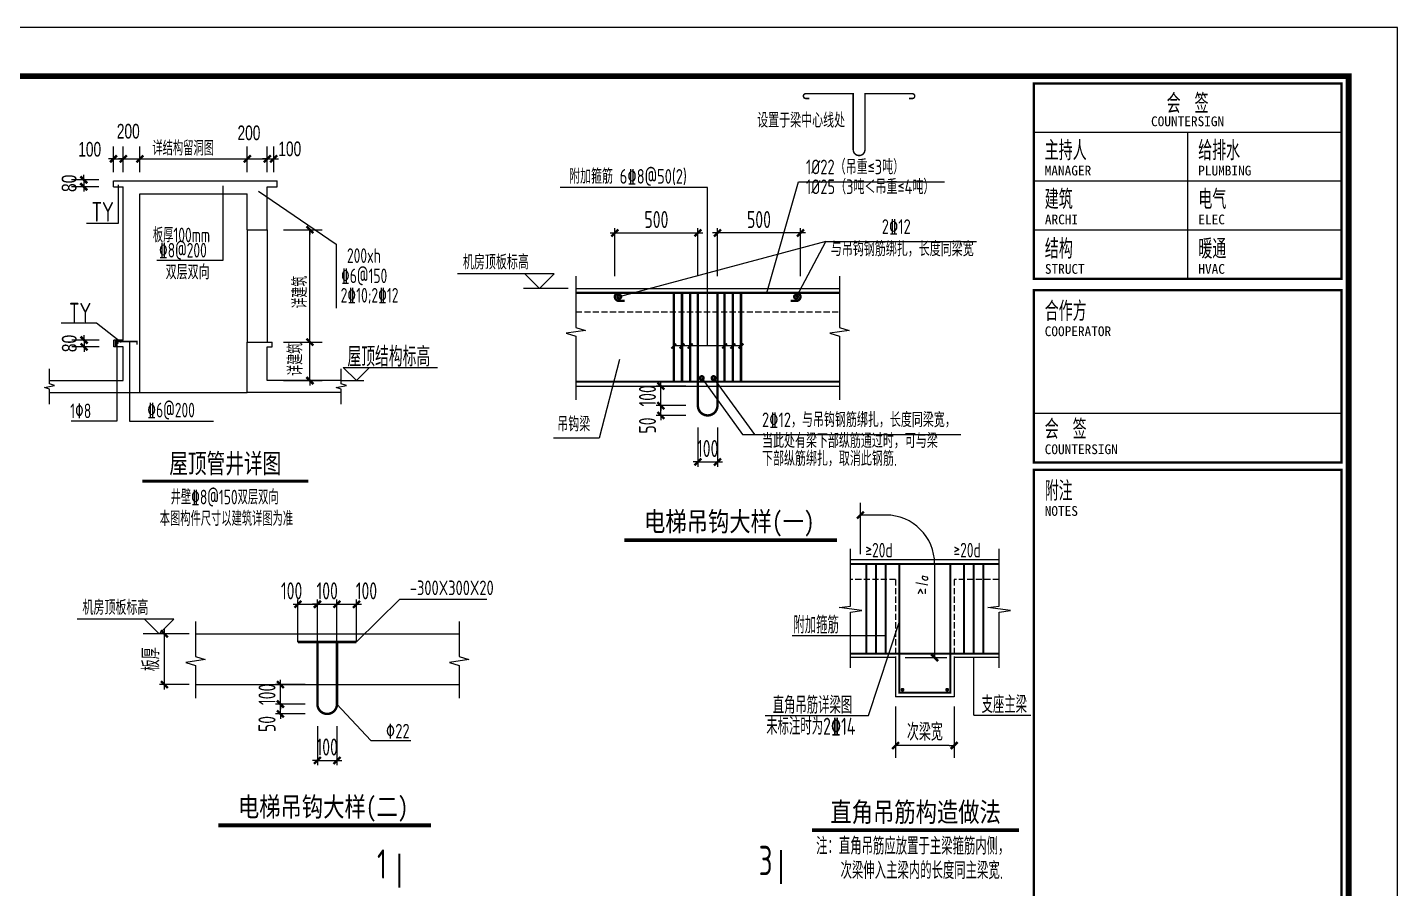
# Model space of a CAD drawing. Extents: x 698102 to 803227, y -138366 to 57555.
# Drawn here: x 775170 to 803227, y -96602 to -78966 of the extents above; entities that cross this region are included whole.
import ezdxf
from ezdxf.enums import TextEntityAlignment as Align

# ---------------------------------------------------------------- set-up
doc = ezdxf.new("R2010")
doc.units = 0
doc.header["$LTSCALE"] = 500
doc.linetypes.add('DASH', pattern=[0.35, 0.25, -0.1])
doc.layers.get('0').update_dxf_attribs({"linetype": 'CONTINUOUS'})
doc.layers.get('Defpoints').update_dxf_attribs({"color": 1, "linetype": 'CONTINUOUS'})
doc.layers.add('_TSZ_PLOT_MARK', color=1, linetype='CONTINUOUS', plot=False)
for name, color, linetype in [('A-ANNO-TITLE', 4, 'CONTINUOUS'), ('COLU_DE_DIM', 3, 'CONTINUOUS'), ('COLU_DE_REIND', 1, 'CONTINUOUS'), ('gs-mbtu1', 221, 'CONTINUOUS'), ('HZ1', 40, 'CONTINUOUS'), ('NUM', 7, 'CONTINUOUS'), ('PUB_DIM', 3, 'CONTINUOUS'), ('PUB_TEXT', 7, 'CONTINUOUS'), ('REIN', 1, 'CONTINUOUS'), ('TEXT', 7, 'CONTINUOUS'), ('TEXT11', 31, 'CONTINUOUS'), ('THICK', 6, 'CONTINUOUS'), ('THIN', 131, 'CONTINUOUS'), ('WALL', 30, 'CONTINUOUS'), ('wy-0-文字', 7, 'CONTINUOUS'), ('文字__图名', 7, 'CONTINUOUS'), ('柱', 7, 'CONTINUOUS'), ('结-详图剖断线', 3, 'CONTINUOUS'), ('结-详图图名', 143, 'CONTINUOUS'), ('结-详图图块', 7, 'CONTINUOUS'), ('结-详图尺寸标高1', 3, 'CONTINUOUS'), ('结-详图文字', 81, 'CONTINUOUS'), ('结-详图板', 40, 'CONTINUOUS'), ('结-详图标注线', 254, 'CONTINUOUS'), ('结-详图梁1', 141, 'DASH'), ('结-详图梁2', 61, 'DASH'), ('结-详图钢筋1', 111, 'CONTINUOUS'), ('结-详图钢筋2', 11, 'CONTINUOUS'), ('结-详图钢筋3', 8, 'CONTINUOUS'), ('结-详图钢筋标注', 7, 'CONTINUOUS'), ('结-说明文字不同字体', 4, 'CONTINUOUS')]:
    doc.layers.add(name, color=color, linetype=linetype)
doc.styles.add('-宋体', font='', dxfattribs={"width": 0.8})
doc.styles.add('ASHADE', font='txt.shx', dxfattribs={"width": 0.9, "height": 0.2, "bigfont": 'hztxt.shx'})
doc.styles.add('DIM_FONT', font='zjdz-s.shx', dxfattribs={"width": 0.8, "bigfont": 'zjdz.shx'})
doc.styles.add('HZ', font='simhei.ttf', dxfattribs={"width": 0.7})
doc.styles.add('ITALICC', font='italicc', dxfattribs={"width": 0.75, "height": 400})
doc.styles.add('TSSD', font='tssdeng.shx', dxfattribs={"width": 0.6, "bigfont": 'tssdchn.shx'})
doc.styles.add('TSSD_Dimension', font='Tssdeng.shx', dxfattribs={"width": 0.7, "bigfont": 'hztxt.shx'})
doc.styles.add('TSSD_Rein', font='tssdeng.shx', dxfattribs={"width": 0.7, "bigfont": 'hztxt.shx'})
doc.styles.add('黑体', font='simhei.ttf')
doc.styles.get('-宋体').set_extended_font_data('SimSun')
doc.dimstyles.new('DIMN', dxfattribs={"dimtxt": 300, "dimasz": 100, "dimexe": 250, "dimexo": 300, "dimgap": 150, "dimtad": 1, "dimdec": 0, "dimzin": 0, "dimdsep": 46, "dimtxsty": 'DIM_FONT', "dimblk": 'ARCHTICK', "dimcen": 0.09, "dimclrt": 7, "dimazin": 2, "dimtfac": 1, "dimtdec": 0, "dimtix": 1, "dimtmove": 2, "dimatfit": 3, "dimldrblk": 'ARCHTICK', "dimfxl": 1, "dimtolj": 1, "dimtzin": 0, "dimarcsym": 0})
doc.dimstyles.new('TSSD_25_100', dxfattribs={"dimtxt": 350, "dimasz": 100, "dimexe": 100, "dimexo": 250, "dimgap": 100, "dimtad": 1, "dimdec": 0, "dimlfac": 0.25, "dimzin": 0, "dimdsep": 46, "dimtxsty": 'TSSD_Dimension', "dimblk": 'ARCHTICK', "dimblk1": 'ARCHTICK', "dimblk2": 'ARCHTICK', "dimcen": 0, "dimdle": 100, "dimclrt": 7, "dimadec": 0, "dimazin": 0, "dimtfac": 1, "dimtdec": 0, "dimtix": 1, "dimtmove": 2, "dimatfit": 3, "dimfxl": 1, "dimtolj": 1, "dimtzin": 0, "dimarcsym": 0})
doc.dimstyles.new('XT', dxfattribs={"dimtxt": 300, "dimasz": 100, "dimexe": 250, "dimexo": 250, "dimgap": 100, "dimtad": 1, "dimdec": 0, "dimzin": 0, "dimdsep": 46, "dimtxsty": 'TSSD_Dimension', "dimblk": '_tsdbk', "dimcen": 0, "dimclrt": 7, "dimadec": 0, "dimazin": 0, "dimtfac": 1, "dimtdec": 0, "dimtix": 1, "dimtmove": 2, "dimatfit": 3, "dimldrblk": '_tsdbk', "dimfxl": 1, "dimtolj": 1, "dimtzin": 0, "dimarcsym": 0})

# ---------------------------------------------------------------- blocks, each defined once
blk = doc.blocks.new('_ArchTick')
at = {"color": 0, "linetype": 'ByBlock', "const_width": 0.5}
blk.add_lwpolyline([(-0.71, -0.71), (0.71, 0.71)], dxfattribs=at)
blk = doc.blocks.new('*D249')
at = {"layer": 'Defpoints', "color": 0, "transparency": 16777216}
for p in [(776933, -82088), (776325, -82230), (776933, -82230)]:
    blk.add_point(p, dxfattribs=at)
at = {"layer": 'PUB_DIM', "color": 0, "lineweight": -2, "transparency": 16777216}
for p, q in [((776633, -82088), (776075, -82088)), ((776325, -82088), (776325, -81988)), ((776325, -82088), (776325, -82230)), ((776633, -82230), (776075, -82230)), ((776325, -82230), (776325, -82330))]:
    blk.add_line(p, q, dxfattribs=at)
at = {"layer": 'PUB_DIM', "color": 0, "lineweight": -2, "transparency": 16777216, "xscale": 100, "yscale": 100, "zscale": 100}
for p, rotation in [((776325, -82088), 270), ((776325, -82230), 90)]:
    blk.add_blockref('_ArchTick', p, dxfattribs=dict(at, rotation=rotation))
at = {"layer": 'PUB_DIM', "color": 7, "transparency": 16777216, "insert": (776025, -82159), "char_height": 300, "attachment_point": 5, "rotation": 90, "style": 'DIM_FONT'}
blk.add_mtext('\\A1;80', dxfattribs=at)
blk = doc.blocks.new('*D250')
at = {"layer": 'Defpoints', "color": 0, "transparency": 16777216}
for p in [(776330, -85510), (776938, -85368), (776938, -85510)]:
    blk.add_point(p, dxfattribs=at)
at = {"layer": 'PUB_DIM', "color": 0, "lineweight": -2, "transparency": 16777216}
for p, q in [((776330, -85368), (776330, -85268)), ((776638, -85368), (776080, -85368)), ((776638, -85510), (776080, -85510)), ((776330, -85368), (776330, -85510)), ((776330, -85510), (776330, -85610))]:
    blk.add_line(p, q, dxfattribs=at)
at = {"layer": 'PUB_DIM', "color": 0, "lineweight": -2, "transparency": 16777216, "xscale": 100, "yscale": 100, "zscale": 100}
for p, rotation in [((776330, -85368), 270), ((776330, -85510), 90)]:
    blk.add_blockref('_ArchTick', p, dxfattribs=dict(at, rotation=rotation))
at = {"layer": 'PUB_DIM', "color": 7, "transparency": 16777216, "insert": (776030, -85439), "char_height": 300, "attachment_point": 5, "rotation": 90, "style": 'DIM_FONT'}
blk.add_mtext('\\A1;80', dxfattribs=at)
blk = doc.blocks.new('*D252')
at = {"layer": 'COLU_DE_DIM', "color": 0, "lineweight": -2, "transparency": 16777216}
for p, q in [((610412, -604200), (609804, -604200)), ((609904, -604200), (609904, -604100)), ((609904, -604600), (609904, -604200)), ((610412, -604600), (609804, -604600)), ((609904, -604600), (609904, -604700))]:
    blk.add_line(p, q, dxfattribs=at)
at = {"layer": 'Defpoints', "color": 0, "transparency": 16777216}
for p in [(609904, -604200), (610662, -604200), (610662, -604600)]:
    blk.add_point(p, dxfattribs=at)
at = {"layer": 'COLU_DE_DIM', "color": 0, "lineweight": -2, "transparency": 16777216, "xscale": 100, "yscale": 100, "zscale": 100}
for p, rotation in [((609904, -604200), 270), ((609904, -604600), 90)]:
    blk.add_blockref('_ArchTick', p, dxfattribs=dict(at, rotation=rotation))
at = {"layer": 'COLU_DE_DIM', "color": 7, "transparency": 16777216, "insert": (609629, -604400), "char_height": 350, "attachment_point": 5, "rotation": 90, "style": 'TSSD_Dimension'}
blk.add_mtext('\\A1;100', dxfattribs=at)
blk = doc.blocks.new('*D253')
at = {"layer": 'COLU_DE_DIM', "color": 0, "lineweight": -2, "transparency": 16777216}
for p, q in [((610662, -605050), (610662, -605853)), ((611062, -605050), (611062, -605853)), ((610662, -605753), (610562, -605753)), ((610662, -605753), (611062, -605753)), ((611062, -605753), (611162, -605753))]:
    blk.add_line(p, q, dxfattribs=at)
at = {"layer": 'Defpoints', "color": 0, "transparency": 16777216}
for p in [(610662, -604800), (611062, -604800), (611062, -605753)]:
    blk.add_point(p, dxfattribs=at)
at = {"layer": 'COLU_DE_DIM', "color": 0, "lineweight": -2, "transparency": 16777216, "xscale": 100, "yscale": 100, "zscale": 100}
blk.add_blockref('_ArchTick', (610662, -605753), dxfattribs=at)
at = {"layer": 'COLU_DE_DIM', "color": 0, "lineweight": -2, "transparency": 16777216, "xscale": 100, "yscale": 100, "zscale": 100, "rotation": 180}
blk.add_blockref('_ArchTick', (611062, -605753), dxfattribs=at)
at = {"layer": 'COLU_DE_DIM', "color": 7, "transparency": 16777216, "insert": (610862, -605478), "char_height": 350, "attachment_point": 5, "style": 'TSSD_Dimension'}
blk.add_mtext('\\A1;100', dxfattribs=at)
blk = doc.blocks.new('*D254')
at = {"layer": 'COLU_DE_DIM', "color": 0, "lineweight": -2, "transparency": 16777216}
for p, q in [((610412, -604600), (609804, -604600)), ((609904, -604600), (609904, -604500)), ((609904, -604800), (609904, -604600)), ((610412, -604800), (609804, -604800)), ((609904, -604800), (609904, -604900))]:
    blk.add_line(p, q, dxfattribs=at)
at = {"layer": 'Defpoints', "color": 0, "transparency": 16777216}
for p in [(609904, -604600), (610662, -604600), (610662, -604800)]:
    blk.add_point(p, dxfattribs=at)
at = {"layer": 'COLU_DE_DIM', "color": 0, "lineweight": -2, "transparency": 16777216, "xscale": 100, "yscale": 100, "zscale": 100}
for p, rotation in [((609904, -604600), 270), ((609904, -604800), 90)]:
    blk.add_blockref('_ArchTick', p, dxfattribs=dict(at, rotation=rotation))
at = {"layer": 'COLU_DE_DIM', "color": 7, "transparency": 16777216, "insert": (609629, -605007), "char_height": 350, "attachment_point": 5, "rotation": 90, "style": 'TSSD_Dimension'}
blk.add_mtext('\\A1;50', dxfattribs=at)
blk = doc.blocks.new('*D255')
at = {"layer": 'COLU_DE_DIM', "color": 0, "lineweight": -2, "transparency": 16777216}
for p, q in [((608962, -601950), (608962, -600964)), ((610662, -601950), (610662, -600964)), ((608862, -601064), (610762, -601064))]:
    blk.add_line(p, q, dxfattribs=at)
at = {"layer": 'Defpoints', "color": 0, "transparency": 16777216}
for p in [(610662, -601064), (608962, -602200), (610662, -602200)]:
    blk.add_point(p, dxfattribs=at)
at = {"layer": 'COLU_DE_DIM', "color": 0, "lineweight": -2, "transparency": 16777216, "xscale": 100, "yscale": 100, "zscale": 100, "rotation": 180}
blk.add_blockref('_ArchTick', (608962, -601064), dxfattribs=at)
at = {"layer": 'COLU_DE_DIM', "color": 0, "lineweight": -2, "transparency": 16777216, "xscale": 100, "yscale": 100, "zscale": 100}
blk.add_blockref('_ArchTick', (610662, -601064), dxfattribs=at)
at = {"layer": 'COLU_DE_DIM', "color": 7, "transparency": 16777216, "insert": (609812, -600789), "char_height": 350, "attachment_point": 5, "style": 'TSSD_Dimension'}
blk.add_mtext('\\A1;500', dxfattribs=at)
blk = doc.blocks.new('*D256')
at = {"layer": 'COLU_DE_DIM', "color": 0, "lineweight": -2, "transparency": 16777216}
for p, q in [((611062, -601950), (611062, -600964)), ((612762, -601950), (612762, -600964)), ((612862, -601064), (610962, -601064))]:
    blk.add_line(p, q, dxfattribs=at)
at = {"layer": 'Defpoints', "color": 0, "transparency": 16777216}
for p in [(611062, -601064), (611062, -602200), (612762, -602200)]:
    blk.add_point(p, dxfattribs=at)
at = {"layer": 'COLU_DE_DIM', "color": 0, "lineweight": -2, "transparency": 16777216, "xscale": 100, "yscale": 100, "zscale": 100, "rotation": 180}
blk.add_blockref('_ArchTick', (611062, -601064), dxfattribs=at)
at = {"layer": 'COLU_DE_DIM', "color": 0, "lineweight": -2, "transparency": 16777216, "xscale": 100, "yscale": 100, "zscale": 100}
blk.add_blockref('_ArchTick', (612762, -601064), dxfattribs=at)
at = {"layer": 'COLU_DE_DIM', "color": 7, "transparency": 16777216, "insert": (611912, -600789), "char_height": 350, "attachment_point": 5, "style": 'TSSD_Dimension'}
blk.add_mtext('\\A1;500', dxfattribs=at)
blk = doc.blocks.new('*D257')
at = {"layer": 'COLU_DE_DIM', "color": 0, "lineweight": -2, "transparency": 16777216}
for p, q in [((812254, -85352), (812254, -85252)), ((812761, -85352), (812154, -85352)), ((812254, -85752), (812254, -85352)), ((812761, -85752), (812154, -85752)), ((812254, -85752), (812254, -85852))]:
    blk.add_line(p, q, dxfattribs=at)
at = {"layer": 'Defpoints', "color": 0, "transparency": 16777216}
for p in [(812254, -85352), (813011, -85352), (813011, -85752)]:
    blk.add_point(p, dxfattribs=at)
at = {"layer": 'COLU_DE_DIM', "color": 0, "lineweight": -2, "transparency": 16777216, "xscale": 100, "yscale": 100, "zscale": 100}
for p, rotation in [((812254, -85352), 270), ((812254, -85752), 90)]:
    blk.add_blockref('_ArchTick', p, dxfattribs=dict(at, rotation=rotation))
at = {"layer": 'COLU_DE_DIM', "color": 7, "transparency": 16777216, "insert": (811979, -85552), "char_height": 350, "attachment_point": 5, "rotation": 90, "style": 'TSSD_Dimension'}
blk.add_mtext('\\A1;100', dxfattribs=at)
blk = doc.blocks.new('*D258')
at = {"layer": 'COLU_DE_DIM', "color": 0, "lineweight": -2, "transparency": 16777216}
for p, q in [((813011, -86202), (813011, -87005)), ((813411, -86202), (813411, -87005)), ((813011, -86905), (812911, -86905)), ((813011, -86905), (813411, -86905)), ((813411, -86905), (813511, -86905))]:
    blk.add_line(p, q, dxfattribs=at)
at = {"layer": 'Defpoints', "color": 0, "transparency": 16777216}
for p in [(813011, -85952), (813411, -85952), (813411, -86905)]:
    blk.add_point(p, dxfattribs=at)
at = {"layer": 'COLU_DE_DIM', "color": 0, "lineweight": -2, "transparency": 16777216, "xscale": 100, "yscale": 100, "zscale": 100}
blk.add_blockref('_ArchTick', (813011, -86905), dxfattribs=at)
at = {"layer": 'COLU_DE_DIM', "color": 0, "lineweight": -2, "transparency": 16777216, "xscale": 100, "yscale": 100, "zscale": 100, "rotation": 180}
blk.add_blockref('_ArchTick', (813411, -86905), dxfattribs=at)
at = {"layer": 'COLU_DE_DIM', "color": 7, "transparency": 16777216, "insert": (813211, -86630), "char_height": 350, "attachment_point": 5, "style": 'TSSD_Dimension'}
blk.add_mtext('\\A1;100', dxfattribs=at)
blk = doc.blocks.new('*D259')
at = {"layer": 'COLU_DE_DIM', "color": 0, "lineweight": -2, "transparency": 16777216}
for p, q in [((812761, -85752), (812154, -85752)), ((812254, -85752), (812254, -85652)), ((812254, -85952), (812254, -85752)), ((812761, -85952), (812154, -85952)), ((812254, -85952), (812254, -86052))]:
    blk.add_line(p, q, dxfattribs=at)
at = {"layer": 'Defpoints', "color": 0, "transparency": 16777216}
for p in [(812254, -85752), (813011, -85752), (813011, -85952)]:
    blk.add_point(p, dxfattribs=at)
at = {"layer": 'COLU_DE_DIM', "color": 0, "lineweight": -2, "transparency": 16777216, "xscale": 100, "yscale": 100, "zscale": 100}
for p, rotation in [((812254, -85752), 270), ((812254, -85952), 90)]:
    blk.add_blockref('_ArchTick', p, dxfattribs=dict(at, rotation=rotation))
at = {"layer": 'COLU_DE_DIM', "color": 7, "transparency": 16777216, "insert": (811979, -86159), "char_height": 350, "attachment_point": 5, "rotation": 90, "style": 'TSSD_Dimension'}
blk.add_mtext('\\A1;50', dxfattribs=at)
blk = doc.blocks.new('*D260')
at = {"layer": 'COLU_DE_DIM', "color": 0, "lineweight": -2, "transparency": 16777216}
for p, q in [((810384, -84312), (809777, -84312)), ((809877, -85452), (809877, -84212)), ((810384, -85352), (809777, -85352))]:
    blk.add_line(p, q, dxfattribs=at)
at = {"layer": 'Defpoints', "color": 0, "transparency": 16777216}
for p in [(809877, -84312), (810634, -84312), (810634, -85352)]:
    blk.add_point(p, dxfattribs=at)
at = {"layer": 'COLU_DE_DIM', "color": 0, "lineweight": -2, "transparency": 16777216, "xscale": 100, "yscale": 100, "zscale": 100}
for p, rotation in [((809877, -84312), 90), ((809877, -85352), 270)]:
    blk.add_blockref('_ArchTick', p, dxfattribs=dict(at, rotation=rotation))
at = {"layer": 'COLU_DE_DIM', "color": 7, "transparency": 16777216, "insert": (809602, -84832), "char_height": 350, "attachment_point": 5, "rotation": 90, "style": 'TSSD_Dimension'}
blk.add_mtext('\\A1;板厚', dxfattribs=at)
blk = doc.blocks.new('*D261')
at = {"layer": 'COLU_DE_DIM', "color": 0, "lineweight": -2, "transparency": 16777216}
for p, q in [((813011, -84486), (813011, -83607)), ((813411, -84486), (813411, -83607)), ((813011, -83707), (812911, -83707)), ((813011, -83707), (813411, -83707)), ((813411, -83707), (813511, -83707))]:
    blk.add_line(p, q, dxfattribs=at)
at = {"layer": 'Defpoints', "color": 0, "transparency": 16777216}
for p in [(813411, -83707), (813011, -84736), (813411, -84736)]:
    blk.add_point(p, dxfattribs=at)
at = {"layer": 'COLU_DE_DIM', "color": 0, "lineweight": -2, "transparency": 16777216, "xscale": 100, "yscale": 100, "zscale": 100}
blk.add_blockref('_ArchTick', (813011, -83707), dxfattribs=at)
at = {"layer": 'COLU_DE_DIM', "color": 0, "lineweight": -2, "transparency": 16777216, "xscale": 100, "yscale": 100, "zscale": 100, "rotation": 180}
blk.add_blockref('_ArchTick', (813411, -83707), dxfattribs=at)
at = {"layer": 'COLU_DE_DIM', "color": 7, "transparency": 16777216, "insert": (813211, -83432), "char_height": 350, "attachment_point": 5, "style": 'TSSD_Dimension'}
blk.add_mtext('\\A1;100', dxfattribs=at)
blk = doc.blocks.new('*D262')
at = {"layer": 'COLU_DE_DIM', "color": 0, "lineweight": -2, "transparency": 16777216}
for p, q in [((813411, -84486), (813411, -83607)), ((813811, -84486), (813811, -83607)), ((813311, -83707), (813911, -83707))]:
    blk.add_line(p, q, dxfattribs=at)
at = {"layer": 'Defpoints', "color": 0, "transparency": 16777216}
for p in [(813811, -83707), (813411, -84736), (813811, -84736)]:
    blk.add_point(p, dxfattribs=at)
at = {"layer": 'COLU_DE_DIM', "color": 0, "lineweight": -2, "transparency": 16777216, "xscale": 100, "yscale": 100, "zscale": 100, "rotation": 180}
blk.add_blockref('_ArchTick', (813411, -83707), dxfattribs=at)
at = {"layer": 'COLU_DE_DIM', "color": 0, "lineweight": -2, "transparency": 16777216, "xscale": 100, "yscale": 100, "zscale": 100}
blk.add_blockref('_ArchTick', (813811, -83707), dxfattribs=at)
at = {"layer": 'COLU_DE_DIM', "color": 7, "transparency": 16777216, "insert": (814015, -83432), "char_height": 350, "attachment_point": 5, "style": 'TSSD_Dimension'}
blk.add_mtext('\\A1;100', dxfattribs=at)
blk = doc.blocks.new('*D263')
at = {"layer": 'COLU_DE_DIM', "color": 0, "lineweight": -2, "transparency": 16777216}
for p, q in [((812611, -84486), (812611, -83607)), ((813011, -84486), (813011, -83607)), ((812511, -83707), (813111, -83707))]:
    blk.add_line(p, q, dxfattribs=at)
at = {"layer": 'Defpoints', "color": 0, "transparency": 16777216}
for p in [(813011, -83707), (812611, -84736), (813011, -84736)]:
    blk.add_point(p, dxfattribs=at)
at = {"layer": 'COLU_DE_DIM', "color": 0, "lineweight": -2, "transparency": 16777216, "xscale": 100, "yscale": 100, "zscale": 100, "rotation": 180}
blk.add_blockref('_ArchTick', (812611, -83707), dxfattribs=at)
at = {"layer": 'COLU_DE_DIM', "color": 0, "lineweight": -2, "transparency": 16777216, "xscale": 100, "yscale": 100, "zscale": 100}
blk.add_blockref('_ArchTick', (813011, -83707), dxfattribs=at)
at = {"layer": 'COLU_DE_DIM', "color": 7, "transparency": 16777216, "insert": (812483, -83432), "char_height": 350, "attachment_point": 5, "style": 'TSSD_Dimension'}
blk.add_mtext('\\A1;100', dxfattribs=at)
blk = doc.blocks.new('_tsdbk')
blk.add_line((-1, 0), (0, 0))
at = {"const_width": 0.5}
blk.add_lwpolyline([(-0.7, -0.7), (0.7, 0.7)], dxfattribs=at)
blk = doc.blocks.new('*D268')
at = {"layer": 'Defpoints', "color": 0, "transparency": 16777216}
for p in [(2285326, -643600), (2286526, -643600), (2285326, -644600)]:
    blk.add_point(p, dxfattribs=at)
at = {"layer": '结-详图尺寸标高1', "color": 0, "lineweight": -2, "transparency": 16777216}
for p, q in [((2285326, -643800), (2285326, -644850)), ((2286526, -643800), (2286526, -644850)), ((2286426, -644600), (2285426, -644600))]:
    blk.add_line(p, q, dxfattribs=at)
at = {"layer": '结-详图尺寸标高1', "color": 0, "lineweight": -2, "transparency": 16777216, "xscale": 100, "yscale": 100, "zscale": 100, "rotation": 180}
blk.add_blockref('_tsdbk', (2285326, -644600), dxfattribs=at)
at = {"layer": '结-详图尺寸标高1', "color": 0, "lineweight": -2, "transparency": 16777216, "xscale": 100, "yscale": 100, "zscale": 100}
blk.add_blockref('_tsdbk', (2286526, -644600), dxfattribs=at)
at = {"layer": '结-详图尺寸标高1', "color": 7, "transparency": 16777216, "insert": (2285926, -644325), "char_height": 350, "attachment_point": 5, "style": 'TSSD_Dimension'}
blk.add_mtext('\\A1;次梁宽', dxfattribs=at)
blk = doc.blocks.new('la')
at = {"layer": '结-说明文字不同字体', "style": 'ITALICC', "width": 0.75}
for s, height, p in [('l', 350, (-145, 0)), ('a', 250, (0, 0))]:
    blk.add_text(s, height=height, dxfattribs=at).set_placement(p)
blk = doc.blocks.new('XT-15')
at = {"layer": 'COLU_DE_REIND'}
for points, const_width in [([(613962, -599478.7, -0.4142136), (613842, -599358.7), (613842, -598212.7), (612876.9, -598212.7, 1.1260965), (612876.9, -598310), (612942.7, -598310)], 30), ([(613962, -599478.7, 0.4142136), (614082, -599358.7), (614082, -598212.7), (615047.2, -598212.7, -1.1260965), (615047.2, -598310), (614981.3, -598310)], 30), ([(610861.5, -604800.4, -0.4142136), (610661.5, -604600.4), (610661.5, -602290.4), (609052.9, -602290.4, 1.1260965), (609052.9, -602452.6), (609162.7, -602452.6)], 50), ([(610861.6, -604800.4, 0.4142136), (611061.6, -604600.4), (611061.6, -602290.4), (612670.2, -602290.4, -1.1260965), (612670.2, -602452.6), (612560.4, -602452.6)], 50)]:
    blk.add_lwpolyline(points, format="xyb", dxfattribs=dict(at, const_width=const_width))
at = {"layer": 'COLU_DE_REIND', "color": 4, "const_width": 72}
for points in [[(609027, -602370.6, 1), (609078, -602370.6, 1)], [(612696.1, -602370.6, -1), (612645.1, -602370.6, -1)], [(610715.9, -604035.3, 1), (610766.9, -604035.3, 1)], [(611007.1, -604035.3, -1), (610956.1, -604035.3, -1)]]:
    blk.add_lwpolyline(points, format="xyb", close=True, dxfattribs=at)
at = {"layer": 'COLU_DE_REIND', "const_width": 50}
for points in [[(610167.5, -602305.7), (610167.5, -604095.1)], [(610335.8, -602290.4), (610335.8, -604095.1)], [(610504.1, -602290.4), (610504.1, -604110.4)], [(611207.8, -602305.7), (611207.8, -604095.1)], [(611376.1, -602290.4), (611376.1, -604095.1)], [(611544.4, -602290.4), (611544.4, -604110.4)]]:
    blk.add_lwpolyline(points, dxfattribs=at)
at = {"layer": 'HZ1'}
blk.add_line((608004.9, -602200.4), (607090.5, -602200.4), dxfattribs=at)
blk.add_lwpolyline([(607120.9, -601900.4), (607420.9, -602200.4), (607720.9, -601900.4), (605741, -601900.4)], dxfattribs=at)
at = {"layer": 'REIN', "linetype": 'ByBlock', "const_width": 42.5}
for points in [[(608161.5, -602290.4), (613561.5, -602290.4)], [(608161.5, -604110.4), (613561.5, -604110.4)]]:
    blk.add_lwpolyline(points, dxfattribs=at)
at = {"layer": 'TEXT'}
for p, q in [((610861.6, -600134.2), (607843.2, -600134.2)), ((610861.6, -603378.5), (610861.6, -600134.2)), ((612074.5, -602290.4), (612719.5, -600015.3)), ((612719.5, -600015.3), (615711.4, -600015.3)), ((613279, -601236.9), (609052.5, -602370.6)), ((612679.8, -602371.5), (613279, -601236.9)), ((613279, -601236.9), (616364.7, -601236.9)), ((611544.4, -603378.5), (610167.5, -603378.5)), ((609059.2, -603652.7), (608641.6, -605268.7)), ((610741.4, -604035.3), (611578.2, -605193.5)), ((610981.6, -604035.3), (611818.5, -605193.5)), ((608641.6, -605268.7), (607706.8, -605268.7)), ((611578.2, -605193.5), (616044.9, -605193.5))]:
    blk.add_line(p, q, dxfattribs=at)
at = {"layer": 'TEXT11'}
for points in [[(608161.5, -601949.6), (608161.5, -602998.3), (608361.5, -603058.3), (607965.8, -603117.7), (608161.5, -603178.3), (608161.5, -604478.3)], [(613561.5, -601949.6), (613561.5, -602998.3), (613761.5, -603058.3), (613365.8, -603117.7), (613561.5, -603178.3), (613561.5, -604478.3)]]:
    blk.add_lwpolyline(points, dxfattribs=at)
at = {"layer": 'THIN'}
for p, q in [((608161.5, -602200.4), (613561.5, -602200.4)), ((608161.5, -604200.4), (613561.5, -604200.4))]:
    blk.add_line(p, q, dxfattribs=at)
at = {"layer": 'THIN', "linetype": 'DASH'}
blk.add_line((608161.5, -602680.4), (613561.5, -602680.4), dxfattribs=at)
at = {"layer": 'THIN', "const_width": 40}
for points in [[(610217.5, -603328.5), (610117.5, -603428.5)], [(610385.8, -603328.5), (610285.8, -603428.5)], [(610554.1, -603328.5), (610454.1, -603428.5)], [(611257.8, -603328.5), (611157.8, -603428.5)], [(611426.1, -603328.5), (611326.1, -603428.5)], [(611594.4, -603328.5), (611494.4, -603428.5)]]:
    blk.add_lwpolyline(points, dxfattribs=at)
at = {"layer": '文字__图名', "const_width": 80}
blk.add_lwpolyline([(609157.4, -607355.6), (613512.8, -607355.6)], dxfattribs=at)
at = {"layer": 'HZ1', "style": 'TSSD_Rein', "width": 0.75}
blk.add_text('机房顶板标高', height=300, dxfattribs=at).set_placement((605849.9, -601811.2))
at = {"layer": 'TEXT', "style": 'TSSD_Rein', "width": 0.75}
for s, p in [('设置于梁中心线处', (611875.7, -598997)), ('1%%C22（吊重≤3吨）', (612875.3, -599951.9)), ('1%%C25（3吨＜吊重≤4吨）', (612875.3, -600358.3)), ('2%%13212', (614426.7, -601173.6)), ('与吊钩钢筋绑扎，长度同梁宽', (613384.4, -601630.5)), ('吊钩梁', (607782, -605218.7)), ('2%%13212，与吊钩钢筋绑扎，长度同梁宽，', (611974.3, -605130.2)), ('当此处有梁下部纵筋通过时，可与梁', (611974.3, -605559.1)), ('下部纵筋绑扎，取消此钢筋.', (611974.3, -605924.1))]:
    blk.add_text(s, height=300, dxfattribs=at).set_placement(p, align=Align.BOTTOM_LEFT)
blk.add_text('附加箍筋 6%%1328@50(2)', height=300, dxfattribs=at).set_placement((608023.9, -600055.1))
at = {"layer": '文字__图名', "style": 'HZ', "width": 0.8}
blk.add_text('电梯吊钩大样(一)', height=400, dxfattribs=at).set_placement((609559.3, -607173.9, 1623.3))
at = {"layer": 'COLU_DE_DIM'}
dim = blk.add_linear_dim(base=(610661.6, -601064.4), p1=(608961.6, -602200.4), p2=(610661.6, -602200.4), text='500', dimstyle='TSSD_25_100', dxfattribs=at)
dim.commit()
dim.dimension.update_dxf_attribs({"geometry": '*D255', "text_midpoint": (609811.6, -600789.4)})
dim = blk.add_linear_dim(base=(611061.5, -601064.4), p1=(612761.5, -602200.4), p2=(611061.5, -602200.4), angle=180, text='500', dimstyle='TSSD_25_100', dxfattribs=at)
dim.commit()
dim.dimension.update_dxf_attribs({"geometry": '*D256', "text_midpoint": (611911.5, -600789.4)})
dim = blk.add_linear_dim(base=(609904.5, -604200.4), p1=(610661.5, -604600.4), p2=(610661.5, -604200.4), angle=90, dimstyle='TSSD_25_100', dxfattribs=at)
dim.commit()
dim.dimension.update_dxf_attribs({"geometry": '*D252', "text_midpoint": (609629.5, -604400.4)})
dim = blk.add_linear_dim(base=(609904.5, -604600.4), p1=(610661.5, -604800.4), p2=(610661.5, -604600.4), angle=90, dimstyle='TSSD_25_100', dxfattribs=at)
dim.commit()
dim.dimension.update_dxf_attribs({"geometry": '*D254', "text_midpoint": (609629.5, -605007.2), "dimtype": 128})
dim = blk.add_linear_dim(base=(611061.5, -605753), p1=(610661.6, -604800.4), p2=(611061.5, -604800.4), dimstyle='TSSD_25_100', dxfattribs=at)
dim.commit()
dim.dimension.update_dxf_attribs({"geometry": '*D253', "text_midpoint": (610861.6, -605478)})
blk = doc.blocks.new('DJ2')
at = {"layer": 'COLU_DE_REIND', "color": 3, "const_width": 50}
for points in [[(-187.2, 3757.2), (212.7, 3757.2)], [(212.7, 3757.2), (612.6, 3757.2)], [(612.7, 3757.2), (1012.6, 3757.2)]]:
    blk.add_lwpolyline(points, dxfattribs=at)
at = {"layer": 'COLU_DE_REIND', "const_width": 50}
for points in [[(412.6, 2283.3, -0.4142136), (212.6, 2483.3), (212.6, 3757.2)], [(412.7, 2283.3, 0.4142136), (612.7, 2483.3), (612.7, 3757.2)]]:
    blk.add_lwpolyline(points, format="xyb", dxfattribs=at)
at = {"layer": 'HZ1'}
for p, q in [((1012.6, 3757.2), (1902.2, 4633.4)), ((1902.2, 4633.4), (3681.1, 4633.4)), ((-2444, 3923.5), (-3358.4, 3923.5)), ((612.7, 2483.3), (1305.9, 1742.3)), ((1305.9, 1742.3), (2126.4, 1742.3))]:
    blk.add_line(p, q, dxfattribs=at)
blk.add_lwpolyline([(-3328, 4223.5), (-3028, 3923.5), (-2728, 4223.5), (-4707.9, 4223.5)], dxfattribs=at)
at = {"layer": 'TEXT11'}
for points in [[(-2287.4, 4174.3), (-2287.4, 3458.1), (-2087.4, 3398.1), (-2483.1, 3338.7), (-2287.4, 3278.1), (-2287.4, 2605.4)], [(3112.6, 4174.3), (3112.6, 3458.1), (3312.6, 3398.1), (2916.9, 3338.7), (3112.6, 3278.1), (3112.6, 2605.4)]]:
    blk.add_lwpolyline(points, dxfattribs=at)
at = {"layer": 'THIN'}
for p, q in [((-2287.4, 3923.5), (3112.6, 3923.5)), ((-2287.4, 2883.3), (3112.6, 2883.3))]:
    blk.add_line(p, q, dxfattribs=at)
at = {"layer": '文字__图名', "const_width": 80}
blk.add_lwpolyline([(-1817.6, 0), (2537.9, 0)], dxfattribs=at)
at = {"layer": 'HZ1', "style": 'TSSD_Rein', "width": 0.75}
for s, p in [('-300X300X20', (2104.9, 4715.5)), ('机房顶板标高', (-4599, 4312.7)), ('%%13022', (1614.1, 1780.6))]:
    blk.add_text(s, height=300, dxfattribs=at).set_placement(p)
at = {"layer": '文字__图名', "style": 'HZ', "width": 0.8}
blk.add_text('电梯吊钩大样(二)', height=400, dxfattribs=at).set_placement((-1415.7, 181.6, 1623.3))
at = {"layer": 'COLU_DE_DIM'}
for base, p1, p2, picture, middle in [((212.8, 4528.4), (-187.1, 3499.4), (212.8, 3499.4), '*D263', (-315.2, 4803.4)), ((1012.6, 4528.4), (612.7, 3499.4), (1012.6, 3499.4), '*D262', (1216.1, 4803.4))]:
    dim = blk.add_linear_dim(base=base, p1=p1, p2=p2, dimstyle='TSSD_25_100', dxfattribs=at)
    dim.commit()
    dim.dimension.update_dxf_attribs({"geometry": picture, "text_midpoint": middle, "dimtype": 128, "insert": (-812798.5, 88235.6)})
for base, p1, p2, picture, middle in [((612.7, 4528.4), (212.8, 3499.4), (612.7, 3499.4), '*D261', (412.7, 4803.4)), ((612.6, 1330.6), (212.7, 2283.3), (612.6, 2283.3), '*D258', (412.7, 1605.6))]:
    dim = blk.add_linear_dim(base=base, p1=p1, p2=p2, dimstyle='TSSD_25_100', dxfattribs=at)
    dim.commit()
    dim.dimension.update_dxf_attribs({"geometry": picture, "text_midpoint": middle, "insert": (-812798.5, 88235.6)})
dim = blk.add_linear_dim(base=(-2921.3, 3923.5), p1=(-2164.3, 2883.3), p2=(-2164.3, 3923.5), angle=90, text='板厚', dimstyle='TSSD_25_100', dxfattribs=at)
dim.commit()
dim.dimension.update_dxf_attribs({"geometry": '*D260', "text_midpoint": (-3196.3, 3403.4), "insert": (-812798.5, 88235.6)})
dim = blk.add_linear_dim(base=(-544.4, 2883.3), p1=(212.6, 2483.3), p2=(212.6, 2883.3), angle=90, dimstyle='TSSD_25_100', dxfattribs=at)
dim.commit()
dim.dimension.update_dxf_attribs({"geometry": '*D257', "text_midpoint": (-819.4, 2683.3), "insert": (-812798.5, 88235.6)})
dim = blk.add_linear_dim(base=(-544.4, 2483.3), p1=(212.6, 2283.3), p2=(212.6, 2483.3), angle=90, dimstyle='TSSD_25_100', dxfattribs=at)
dim.commit()
dim.dimension.update_dxf_attribs({"geometry": '*D259', "text_midpoint": (-819.4, 2076.5), "dimtype": 128, "insert": (-812798.5, 88235.6)})
blk = doc.blocks.new('h-6')
at = {"layer": '文字__图名', "const_width": 80}
blk.add_lwpolyline([(2283618.3, -646332.7), (2287855.2, -646332.7)], dxfattribs=at)
at = {"layer": '结-详图剖断线'}
for points in [[(2284405.5, -643009.9), (2284405.5, -641868.2), (2284638.7, -641833.7), (2284172.7, -641771), (2284405.5, -641745.4), (2284405.5, -640572.9)], [(2287445.5, -643009.9), (2287445.5, -641868.2), (2287678.7, -641833.7), (2287212.7, -641771), (2287445.5, -641745.4), (2287445.5, -640572.9)]]:
    blk.add_lwpolyline(points, dxfattribs=at)
at = {"layer": '结-详图尺寸标高1'}
for p, q in [((2284605.5, -640680), (2284605.5, -639630.3)), ((2285125.3, -639880.3), (2284705.5, -639880.3)), ((2286125.3, -640880.3), (2286125.3, -642700)), ((2285525.5, -642800), (2286375.3, -642800))]:
    blk.add_line(p, q, dxfattribs=at)
blk.add_arc((2285125.3, -640880.3), 1000, 0, 90, dxfattribs=at)
at = {"layer": '结-详图板', "linetype": 'DASH'}
for p, q in [((2285325.5, -641200), (2284405.5, -641200)), ((2287445.5, -641200), (2286525.5, -641200))]:
    blk.add_line(p, q, dxfattribs=at)
at = {"layer": '结-详图标注线'}
for p, q in [((2284768.8, -643987.4), (2285405.5, -642060)), ((2283209.1, -642345.8), (2285125.5, -642345.8)), ((2286927.9, -643975.5), (2286927.9, -642800)), ((2282653.2, -643987.4), (2284768.8, -643987.4)), ((2286927.9, -643975.5), (2288098.2, -643975.5))]:
    blk.add_line(p, q, dxfattribs=at)
at = {"layer": '结-详图梁1', "linetype": 'Continuous'}
for p, q in [((2287445.5, -640800), (2284405.5, -640800)), ((2285325.5, -642800), (2284405.5, -642800)), ((2287445.5, -642800), (2286525.5, -642800))]:
    blk.add_line(p, q, dxfattribs=at)
at = {"layer": '结-详图梁2', "linetype": 'DASH'}
for p, q in [((2285325.5, -641200), (2285325.5, -642800)), ((2286525.5, -641200), (2286525.5, -642800))]:
    blk.add_line(p, q, dxfattribs=at)
at = {"layer": '结-详图梁2', "linetype": 'Continuous'}
for p, q in [((2285325.5, -642800), (2285325.5, -643600)), ((2286525.5, -642800), (2286525.5, -643600)), ((2286525.5, -643600), (2285325.5, -643600))]:
    blk.add_line(p, q, dxfattribs=at)
at = {"layer": '结-详图钢筋1'}
blk.add_lwpolyline([(2287245.5, -640880, 40, 40, 0), (2286445.5, -640880, 40, 40, 0), (2286445.5, -643520, 40, 40, 0), (2286025.5, -643520, 40, 40, 0), (2285405.5, -643520, 40, 40, 0), (2285405.5, -640880, 40, 40, 0), (2284605.5, -640880, 0, 0, 0)], format="xyseb", dxfattribs=at)
at = {"layer": '结-详图钢筋2', "const_width": 40}
for points in [[(2284725.5, -640880), (2284725.5, -642740)], [(2284925.5, -640880), (2284925.5, -642720)], [(2286925.5, -640880), (2286925.5, -642720)], [(2287125.5, -640880), (2287125.5, -642740)]]:
    blk.add_lwpolyline(points, dxfattribs=at)
at = {"layer": '结-详图钢筋2'}
for points in [[(2285125.5, -640880, 40, 40, 0), (2285125.5, -642720, 0, 0, 0)], [(2286725.5, -640880, 40, 40, 0), (2286725.5, -642720, 0, 0, 0)]]:
    blk.add_lwpolyline(points, format="xyseb", dxfattribs=at)
at = {"layer": '结-详图钢筋2', "const_width": 40}
for points in [[(2285488.1, -643458.4, 1), (2285448.1, -643458.4, 1)], [(2286362.9, -643458.4, -1), (2286402.9, -643458.4, -1)]]:
    blk.add_lwpolyline(points, format="xyb", close=True, dxfattribs=at)
at = {"layer": '结-详图钢筋3', "const_width": 40}
for points in [[(2287445.5, -640880), (2284405.5, -640880)], [(2287445.5, -642720), (2284405.5, -642720)]]:
    blk.add_lwpolyline(points, dxfattribs=at)
at = {"layer": '结-详图图块', "xscale": 0.7142857142857145, "yscale": 0.7142857142857145, "zscale": 0.7142857142857145, "rotation": 90}
blk.add_blockref('la', (2285990, -641237.7), dxfattribs=at)
at = {"layer": '结-详图尺寸标高1', "xscale": 100, "yscale": 100, "zscale": 100}
for p, rotation in [((2284605.5, -639880.3), 180), ((2286125.3, -642800), 270)]:
    blk.add_blockref('_tsdbk', p, dxfattribs=dict(at, rotation=rotation))
at = {"layer": '文字__图名', "style": 'HZ', "width": 0.8}
blk.add_text('直角吊筋构造做法', height=400, dxfattribs=at).set_placement((2285736.7, -646162.7), align=Align.CENTER)
at = {"layer": '结-详图图名', "color": 7, "style": 'TSSD', "width": 0.7}
blk.add_text('方标世纪', height=0.35, dxfattribs=at).set_placement((2285925.5, -646332.7), align=Align.CENTER)
at = {"layer": '结-详图图名', "style": 'TSSD', "width": 0.7}
for s, p in [('注：直角吊筋应放置于主梁箍筋内侧，', (2283700.1, -646832.7)), ('次梁伸入主梁内的长度同主梁宽.', (2284200.9, -647332.7))]:
    blk.add_text(s, height=350, dxfattribs=at).set_placement(p)
at = {"layer": '结-详图文字', "style": 'TSSD', "width": 0.7}
for s, p in [('附加箍筋', (2283233.9, -642305.3)), ('直角吊筋详梁图', (2282809.8, -643946.9)), ('支座主梁', (2287087.5, -643935)), ('未标注时为2\x8414', (2282677.9, -644380.7))]:
    blk.add_text(s, height=350, dxfattribs=at).set_placement(p)
at = {"layer": '结-详图钢筋标注', "style": 'TSSD', "width": 0.7}
for p in [(2284707.8, -640749), (2286512.4, -640749)]:
    blk.add_text('≥20d', height=300, dxfattribs=at).set_placement(p)
blk.add_text('≥', height=300, rotation=90, dxfattribs=at).set_placement((2286000.3, -641509.6))
at = {"layer": '结-说明文字不同字体', "style": 'ITALICC', "width": 0.75}
for s, height, p in [('l', 250, (2285990, -641341)), ('l', 250, (2285990, -641341)), ('l', 250, (2285990, -641341)), ('a', 178.6, (2285990, -641237.7)), ('a', 178.6, (2285990, -641237.7)), ('a', 178.6, (2285990, -641237.7))]:
    blk.add_text(s, height=height, rotation=90, dxfattribs=at).set_placement(p)
at = {"layer": '结-详图尺寸标高1'}
dim = blk.add_linear_dim(base=(2285325.5, -644599.8), p1=(2286525.5, -643600), p2=(2285325.5, -643600), text='次梁宽', dimstyle='XT', override={"dimtxt": 350, "dimexo": 200, "dimlfac": 0.25}, dxfattribs=at)
dim.commit()
dim.dimension.update_dxf_attribs({"geometry": '*D268', "text_midpoint": (2285925.5, -644324.8)})

msp = doc.modelspace()

# ---------------------------------------------------------------- linework, layer by layer
at = {"layer": '_TSZ_PLOT_MARK'}
msp.add_lwpolyline([(698101.92, -138366.22), (803226.92, -138366.22), (803226.92, -78966.22), (698101.92, -78966.22)], close=True, dxfattribs=at)
at = {"layer": 'A-ANNO-TITLE'}
for p, q in [((802076.92, -80116.22), (795776.92, -80116.22)), ((802076.92, -81116.22), (795776.92, -81116.22)), ((798926.92, -81116.22), (798926.92, -84116.22)), ((802076.92, -82116.22), (795776.92, -82116.22)), ((802076.92, -82116.22), (795776.92, -82116.22)), ((802076.92, -83116.22), (795776.92, -83116.22)), ((802076.92, -84116.22), (795776.92, -84116.22)), ((802076.92, -86872.91, 100), (795776.92, -86872.91, 100)), ((802076.92, -87877.11, 100), (795776.92, -87877.11, 100))]:
    msp.add_line(p, q, dxfattribs=at)
msp.add_lwpolyline([(698101.92, -138366.22), (803226.92, -138366.22), (803226.92, -78966.22), (698101.92, -78966.22)], close=True, dxfattribs=at)
for points, const_width in [([(700601.92, -137366.22), (802226.92, -137366.22), (802226.92, -79966.22), (700601.92, -79966.22)], 120), ([(795776.92, -80116.22), (795776.92, -84116.22), (802076.92, -84116.22), (802076.92, -80116.22)], 50), ([(795776.92, -87877.11), (802076.92, -87877.11), (802076.92, -84348.06), (795776.92, -84348.06)], 50)]:
    msp.add_lwpolyline(points, close=True, dxfattribs=dict(at, const_width=const_width))
at = {"layer": 'A-ANNO-TITLE', "const_width": 50, "elevation": 100}
msp.add_lwpolyline([(795776.92, -88027.11), (795776.92, -106511.6), (802076.92, -106511.6), (802076.92, -88027.11), (802076.92, -88027.11), (795776.92, -88027.11)], close=True, dxfattribs=at)
at = {"layer": 'NUM', "color": 6, "const_width": 37.5}
for points in [[(782787.62, -96580.54), (782787.62, -95886.29)], [(790602.61, -96508.28), (790602.61, -95814.04)]]:
    msp.add_lwpolyline(points, dxfattribs=at)
at = {"layer": 'PUB_DIM'}
for p, q in [((776933.15, -81929.8), (776933.15, -81408.28)), ((777133.15, -81929.8), (777133.15, -81408.28)), ((777133.15, -81929.8), (777133.15, -81408.28)), ((777473.15, -81929.8), (777473.15, -81408.28)), ((777473.15, -81929.8), (777473.15, -81408.28)), ((779673.15, -81929.8), (779673.15, -81408.28)), ((779673.15, -81929.8), (779673.15, -81408.28)), ((780082.15, -81929.8), (780082.15, -81408.28)), ((780082.15, -81929.8), (780082.15, -81408.28)), ((780213.15, -81929.8), (780213.15, -81408.28)), ((776933.15, -81658.28), (776833.15, -81658.28)), ((776933.15, -81658.28), (777133.15, -81658.28)), ((777133.15, -81658.28), (777033.15, -81658.28)), ((777133.15, -81658.28), (777173.15, -81658.28)), ((777133.15, -81658.28), (777473.15, -81658.28)), ((777473.15, -81658.28), (777573.15, -81658.28)), ((777473.15, -81658.28), (779673.15, -81658.28)), ((779673.15, -81658.28), (780013.15, -81658.28)), ((780082.15, -81658.28), (779982.15, -81658.28)), ((780013.15, -81658.28), (780213.15, -81658.28)), ((780213.15, -81658.28), (780313.15, -81658.28)), ((776583.92, -85022.63), (775861.02, -85022.63)), ((777092.42, -85417.17), (776583.92, -85022.63)), ((780413.15, -86199.8), (781205.86, -86199.8)), ((780955.86, -86199.8), (780955.86, -86299.8))]:
    msp.add_line(p, q, dxfattribs=at)
at = {"layer": 'PUB_DIM', "color": 7}
for p, q in [((780413.15, -83109.8), (781205.86, -83109.8)), ((780413.15, -83109.8), (781205.86, -83109.8)), ((780955.86, -83109.8), (780955.86, -83209.8)), ((780955.86, -85409.8), (780955.86, -83109.8)), ((780413.15, -85409.8), (781205.86, -85409.8)), ((780413.15, -85409.8), (781205.86, -85409.8)), ((780955.86, -85409.8), (780955.86, -85309.8)), ((780955.86, -86199.8), (780955.86, -85409.8))]:
    msp.add_line(p, q, dxfattribs=at)
at = {"layer": 'PUB_DIM'}
for points in [[(775621.82, -86683.95), (775621.82, -86377.07), (775516.82, -86338.85), (775726.82, -86301.82), (775621.82, -86264.57), (775621.82, -85957.69)], [(781596.82, -86683.95), (781596.82, -86377.07), (781491.82, -86338.85), (781701.82, -86301.82), (781596.82, -86264.57), (781596.82, -85957.69)]]:
    msp.add_lwpolyline(points, dxfattribs=at)
at = {"layer": 'PUB_TEXT'}
for p, q in [((779673.15, -83109.42), (779673.15, -85409.8)), ((780082.15, -83109.8), (780082.15, -85409.8)), ((781637.31, -85929.8), (783567.39, -85929.8)), ((781907.31, -86199.8), (781637.31, -85929.8)), ((781907.31, -86199.8), (782177.31, -85929.8)), ((781596.82, -86199.8), (782057.31, -86199.8)), ((777473.15, -86439.8), (779673.15, -86439.8))]:
    msp.add_line(p, q, dxfattribs=at)
at = {"layer": 'THICK', "color": 161, "const_width": 63}
msp.add_lwpolyline([(780920.18, -88258.94), (777523.01, -88258.94)], dxfattribs=at)
at = {"layer": 'WALL'}
for p, q in [((776933.15, -82229.8), (776933.15, -82109.8)), ((776933.15, -82109.8), (780282.15, -82109.8)), ((780282.15, -82229.8), (780282.15, -82109.8)), ((776933.15, -82229.8), (777133.15, -82229.8)), ((777133.15, -85367.8), (777133.15, -82229.8)), ((777473.15, -82374.5), (779673.15, -82374.5)), ((777473.15, -86439.8), (777473.15, -82374.5)), ((779673.15, -83109.42), (779673.15, -82374.5)), ((779673.15, -83109.42), (779673.15, -82374.5)), ((780082.15, -82229.8), (780282.15, -82229.8)), ((780082.15, -83109.8), (780082.15, -82229.8)), ((779673.15, -83109.42), (780082.15, -83109.8)), ((776938.15, -85509.8), (776938.15, -85367.8)), ((777133.15, -85367.8), (776938.15, -85367.8)), ((777133.15, -85509.8), (776938.15, -85509.8)), ((777133.15, -86199.8), (777133.15, -85509.8)), ((779673.15, -86439.8), (779673.15, -85409.8)), ((779673.15, -85409.8), (780182.15, -85409.8)), ((780082.15, -86199.8), (780082.15, -85509.8)), ((780082.15, -85509.8), (780182.15, -85509.8)), ((780182.15, -85509.8), (780182.15, -85409.8)), ((775621.82, -86199.8), (777133.15, -86199.8)), ((781596.82, -86199.8), (780082.15, -86199.8)), ((775621.82, -86439.8), (777473.15, -86439.8)), ((781596.82, -86439.8), (779673.15, -86439.8))]:
    msp.add_line(p, q, dxfattribs=at)
at = {"layer": 'WALL', "color": 1, "linetype": 'ByBlock', "const_width": 30}
msp.add_lwpolyline([(776975, -85497.73), (776975, -85398.42), (777416.28, -85398.42), (777416.28, -85464.04)], dxfattribs=at)
at = {"layer": 'WALL', "color": 1, "linetype": 'ByBlock', "const_width": 25}
msp.add_lwpolyline([(776998.89, -85428.42, 1), (777023.89, -85428.42, 1)], format="xyb", close=True, dxfattribs=at)
at = {"layer": '柱'}
for p, q in [((777027.39, -82187.42), (777027.39, -82979.42)), ((779181.39, -83735.42), (779181.39, -82210.42)), ((779899.39, -82316.42), (781492.39, -83407.42)), ((777027.39, -82979.42), (776377.39, -82979.42)), ((781492.39, -83407.42), (781492.39, -84716.83)), ((777818.89, -83735.42), (779181.39, -83735.42)), ((776998.89, -85428.42), (776998.89, -87027.42)), ((777263.39, -85398.42), (777263.39, -87027.42)), ((776998.89, -87027.42), (776069.39, -87027.42)), ((777263.39, -87027.42), (778983.39, -87027.42))]:
    msp.add_line(p, q, dxfattribs=at)

# ---------------------------------------------------------------- block references
at = {"layer": 'gs-mbtu1'}
msp.add_blockref('h-6', (-1492379.11, 550927.82), dxfattribs=at)
at = {"layer": 'HZ1'}
msp.add_blockref('XT-15', (178237.92, 517888.27), dxfattribs=at)
at = {"layer": 'PUB_DIM', "xscale": 100, "yscale": 100, "zscale": 100}
for p in [(776933.15, -81658.28), (777133.15, -81658.28), (779673.15, -81658.28), (780082.15, -81658.28), (780082.15, -81658.28)]:
    msp.add_blockref('_ArchTick', p, dxfattribs=at)
for p, rotation in [((777133.15, -81658.28), 180), ((777473.15, -81658.28), 180), ((777473.15, -81658.28), 180), ((779673.15, -81658.28), 180), ((780213.15, -81658.28), 180), ((780955.86, -86199.8), 90)]:
    msp.add_blockref('_ArchTick', p, dxfattribs=dict(at, rotation=rotation))
at = {"layer": 'PUB_DIM', "color": 7, "xscale": 100, "yscale": 100, "zscale": 100}
for p, rotation in [((780955.86, -83109.8), 90), ((780955.86, -83109.8), 90), ((780955.86, -85409.8), 270), ((780955.86, -85409.8), 270)]:
    msp.add_blockref('_ArchTick', p, dxfattribs=dict(at, rotation=rotation))
at = {"layer": 'THICK'}
msp.add_blockref('DJ2', (780896.23, -95307.98), dxfattribs=at)

# ---------------------------------------------------------------- texts
at = {"layer": 'A-ANNO-TITLE', "style": '-宋体', "width": 0.6}
msp.add_text('会  签', height=350, dxfattribs=at).set_placement((798926.92, -80685.59), align=Align.CENTER)
at = {"layer": 'A-ANNO-TITLE', "style": '-宋体'}
msp.add_text('COUNTERSIGN', height=200, dxfattribs=at).set_placement((798926.92, -80989.45), align=Align.CENTER)
at = {"layer": 'A-ANNO-TITLE', "style": '-宋体', "width": 0.6}
for s, p in [('主持人', (796001.11, -81648.51)), ('给排水', (799143.73, -81648.51)), ('建筑', (796001.11, -82648.51)), ('电气', (799146.95, -82648.51, 100)), ('结构', (796004.33, -83662.57, 100)), ('暖通', (799146.95, -83662.57, 100)), ('合作方', (796001.11, -84939.04)), ('会  签  ', (796001.11, -87355.19)), ('附注', (796001.11, -88618.99))]:
    msp.add_text(s, height=350, dxfattribs=at).set_placement(p)
at = {"layer": 'A-ANNO-TITLE', "style": '-宋体'}
for s, p in [('MANAGER', (796001.11, -81998.51)), ('PLUMBING', (799143.73, -81998.51)), ('ARCHI', (796004.33, -82998.51, 100)), ('ELEC', (799146.95, -82998.51, 100)), ('STRUCT', (796004.33, -84012.57, 100)), ('HVAC', (799146.95, -84012.57, 100)), ('COOPERATOR', (796001.11, -85289.04)), ('COUNTERSIGN', (796001.11, -87705.19)), ('NOTES', (796001.11, -88968.99))]:
    msp.add_text(s, height=200, dxfattribs=at).set_placement(p)
at = {"layer": 'NUM', "style": 'TSSD_Rein', "width": 0.7}
for s, p in [('1', (782330.01, -96578.72)), ('3', (790145, -96506.46))]:
    msp.add_text(s, height=600, dxfattribs=at).set_placement(p, align=Align.BOTTOM_LEFT)
at = {"layer": 'PUB_DIM', "color": 7, "style": 'DIM_FONT', "width": 0.7}
for s, p in [('200', (777001.27, -81241.93)), ('200', (779472.27, -81274.93)), ('100', (776211.27, -81611.93)), ('100', (780308.27, -81602.93))]:
    msp.add_text(s, height=300, dxfattribs=at).set_placement(p)
at = {"layer": 'PUB_DIM', "style": 'TSSD_Rein', "width": 0.7}
msp.add_text('1\x828', height=300, dxfattribs=at).set_placement((776045.77, -86968.81))
at = {"layer": 'PUB_TEXT', "style": 'TSSD_Rein', "width": 0.7}
for s, height, p in [('详结构留洞图', 300, (777729.62, -81589.43)), ('TY', 403.2, (776485.37, -82944.9)), ('TY', 403.2, (776024.37, -85009.9)), ('屋顶结构标高', 403.2, (781724.07, -85911.3)), ('井壁\x848@150双层双向', 300, (778102.25, -88733.86)), ('本图构件尺寸以建筑详图为准', 300, (777880.15, -89174.39))]:
    msp.add_text(s, height=height, dxfattribs=at).set_placement(p)
at = {"layer": 'THICK', "color": 161, "style": '黑体', "width": 0.7}
msp.add_text('屋顶管井详图', height=400, dxfattribs=at).set_placement((779221.59, -88094.47), align=Align.CENTER)
at = {"layer": 'wy-0-文字', "color": 1, "style": 'TSSD_Dimension', "width": 0.7}
msp.add_text('板厚100mm', height=300, dxfattribs=at).set_placement((777739.69, -83367.24))
at = {"layer": 'wy-0-文字'}
for s, style, width, p in [('\x848@200', 'TSSD_Dimension', 0.7, (777863.22, -83679.41)), (' 200xh', 'TSSD_Dimension', 0.7, (781586.22, -83789.41)), ('双层双向', 'ASHADE', 0.75, (778001.01, -84126.93)), ('%%1326@150', 'TSSD_Dimension', 0.7, (781592.22, -84203.41)), ('2\x8410;2\x8412', 'TSSD_Dimension', 0.7, (781585.22, -84601.41)), ('%%1326@200', 'TSSD_Dimension', 0.7, (777625.22, -86952.41))]:
    msp.add_text(s, height=300, dxfattribs=dict(at, style=style, width=width)).set_placement(p)
at = {"layer": 'wy-0-文字', "style": 'ASHADE', "width": 0.75}
for p in [(780898.54, -84724.64), (780804.51, -86099.95)]:
    msp.add_text('详建筑', height=300, rotation=90, dxfattribs=at).set_placement(p)

# ---------------------------------------------------------------- dimensions: what is measured, and where the dimension line sits
at = {"layer": 'PUB_DIM'}
for base, p1, p2, picture, middle in [((776325.39, -82229.8), (776933.15, -82087.8), (776933.15, -82229.8), '*D249', (776025.39, -82158.8)), ((776330.39, -85509.8), (776938.15, -85367.8), (776938.15, -85509.8), '*D250', (776030.39, -85438.8))]:
    dim = msp.add_linear_dim(base=base, p1=p1, p2=p2, angle=90, text='80', dimstyle='DIMN', dxfattribs=at)
    dim.commit()
    dim.dimension.update_dxf_attribs({"geometry": picture, "text_midpoint": middle})

doc.saveas('drawing.dxf')
